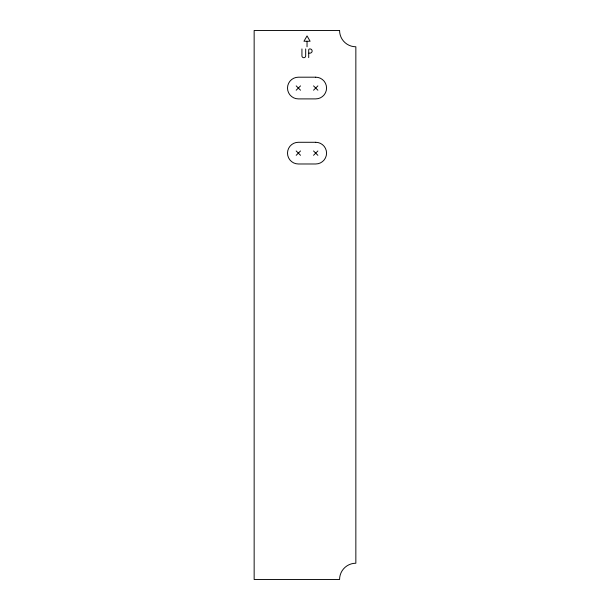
<?xml version="1.0" encoding="UTF-8"?>
<svg xmlns="http://www.w3.org/2000/svg" width="610" height="610" viewBox="0 0 610 610"><rect width="100%" height="100%" fill="white"/><g stroke="black" fill="none" stroke-linecap="round" stroke-linejoin="round"><path stroke-width="0.91" d="M296.185 90.219L300.524 85.88M313.54 90.219L317.879 85.88M296.185 155.306L300.524 150.96M313.54 155.306L317.879 150.96M306.815 41.244L303.963 41.244L307.036 35.921L310.109 41.244L307.036 41.244L307.036 46.772M308.919 53.123L310.04 53.123A2.089 2.089 0 0 0 312.129 51.034A2.089 2.089 0 0 0 310.04 48.937L309.72 48.937A1.014 1.014 0 0 0 308.706 49.959L308.706 57.622M313.54 85.88L317.879 90.219M296.185 85.88L300.524 90.219M313.54 150.96L317.879 155.306M296.185 150.96L300.524 155.306M305.686 48.937L305.686 55.838A1.876 1.876 0 0 1 303.81 57.714A1.876 1.876 0 0 1 301.935 55.838L301.935 48.937M339.579 30.5L254.149 30.5L254.149 579.5L339.579 579.5A16.272 16.272 0 0 1 355.851 563.228L355.851 46.772A16.272 16.272 0 0 1 339.579 30.5M315.713 77.195L298.359 77.195A10.85 10.85 0 0 0 287.508 88.046A10.85 10.85 0 0 0 298.359 98.896L315.713 98.896A10.85 10.85 0 0 0 326.563 88.046A10.85 10.85 0 0 0 315.713 77.195M315.713 142.282L298.359 142.282A10.85 10.85 0 0 0 287.508 153.133A10.85 10.85 0 0 0 298.359 163.983L315.713 163.983A10.85 10.85 0 0 0 326.563 153.133A10.85 10.85 0 0 0 315.713 142.282"/></g></svg>
